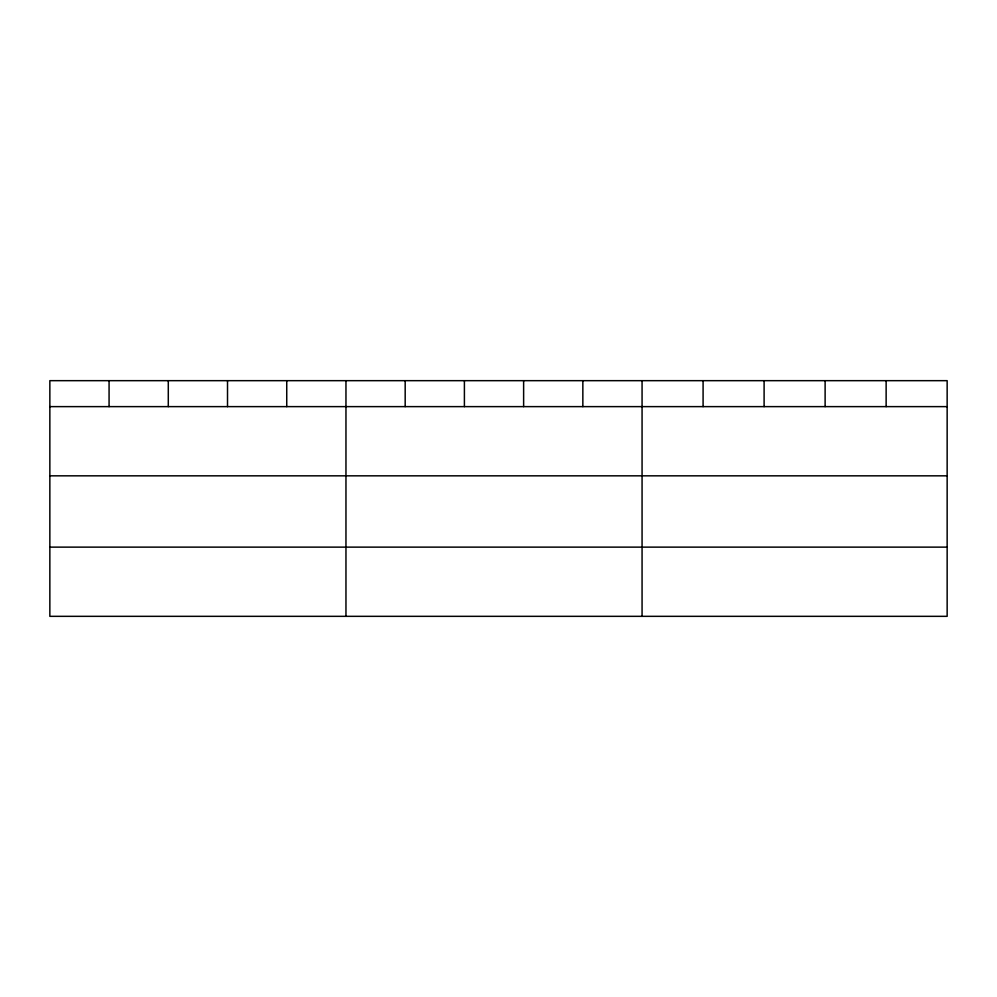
<?xml version="1.0" encoding="UTF-8"?>
<svg xmlns="http://www.w3.org/2000/svg" width="997" height="997" viewBox="0 0 997 997"><rect width="100%" height="100%" fill="white"/><g stroke="black" fill="none" stroke-linecap="round" stroke-linejoin="round"><path stroke-width="1.5" d="M947.15 406.626L947.15 616.333L49.85 616.333L49.85 380.667L947.15 380.667L947.15 406.626L49.85 406.626M49.85 475.831L947.15 475.831M49.85 547.129L947.15 547.129M886.134 380.667L886.134 406.626M825.117 380.667L825.117 406.626M764.101 380.667L764.101 406.626M703.084 380.667L703.084 406.626M642.068 380.667L642.068 616.333M582.846 380.667L582.846 406.626M523.624 380.667L523.624 406.626M464.403 380.667L464.403 406.626M405.181 380.667L405.181 406.626M345.959 380.667L345.959 616.333M286.737 380.667L286.737 406.626M227.515 380.667L227.515 406.626M168.294 380.667L168.294 406.626M109.072 380.667L109.072 406.626"/></g></svg>
